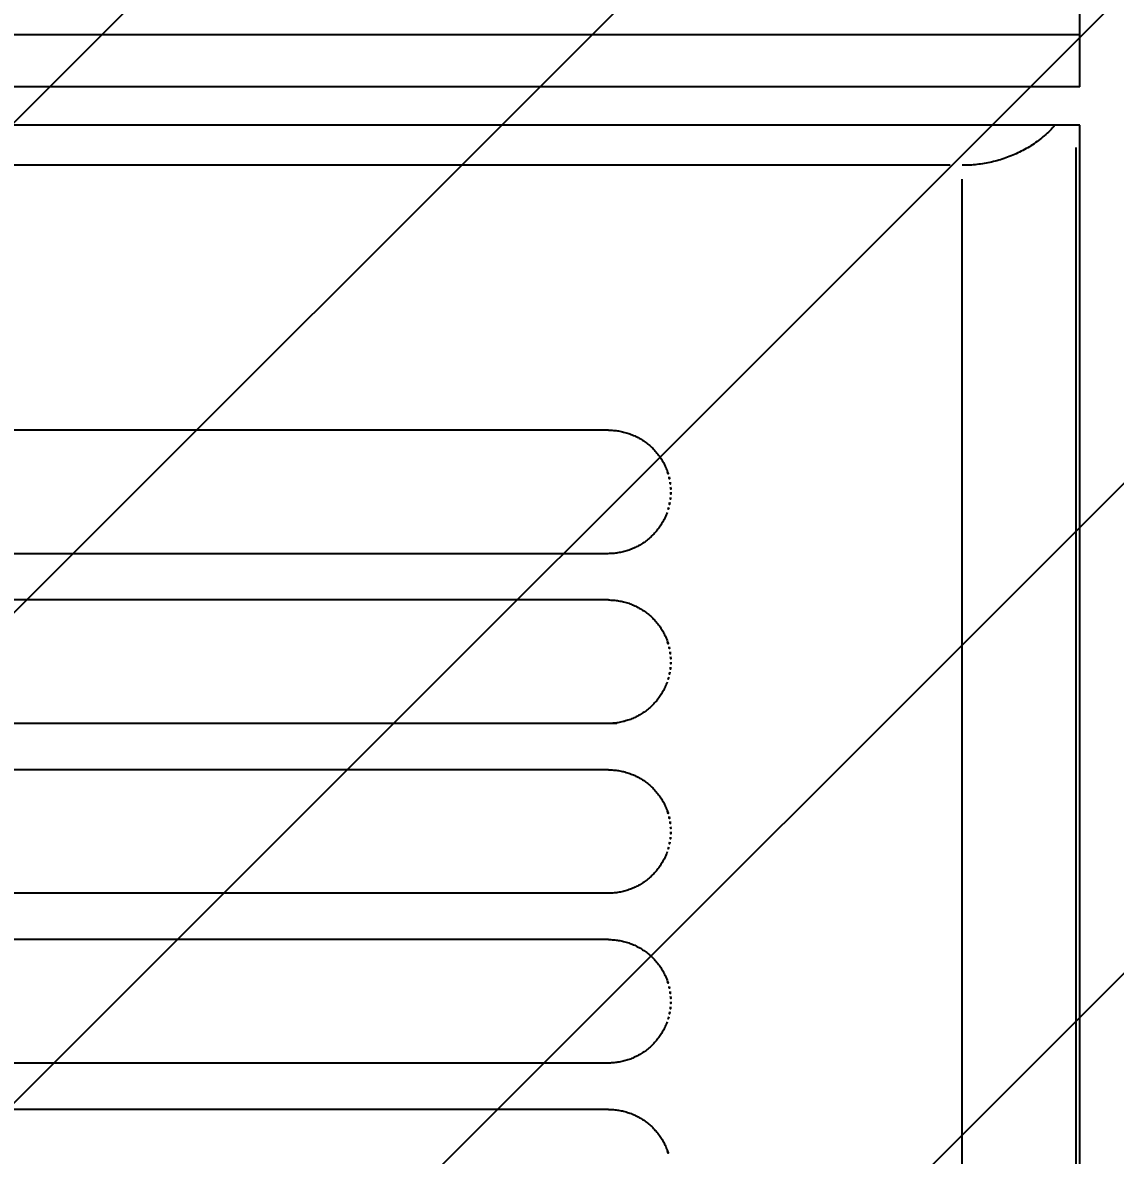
# Model space of a CAD drawing. Header units: metres. Extents: x 668617 to 675126, y 2286318 to 2293677.
# Drawn here: x 672213.0296 to 672213.4236, y 2287824.8578 to 2287825.2663 of the extents above; entities that cross this region are included whole.
import ezdxf

# ---------------------------------------------------------------- set-up
doc = ezdxf.new("R2010")
doc.units = ezdxf.units.M
doc.header["$MEASUREMENT"] = 0
doc.layers.add('DMTG_SECCIONES_VIALES', color=250, linetype='Continuous')
doc.styles.get("Standard").update_dxf_attribs({"font": 'arial.ttf'})
doc.dimstyles.get("Standard").update_dxf_attribs({"dimtxt": 0.18, "dimasz": 0.18, "dimexe": 0.18, "dimexo": 0.0625, "dimgap": 0.09, "dimtad": 0, "dimtih": 1, "dimtoh": 1, "dimdec": 4, "dimzin": 0, "dimdsep": 46, "dimtxsty": 'Standard', "dimcen": 0.09, "dimadec": 0, "dimazin": 0, "dimtfac": 1, "dimtdec": 4, "dimtofl": 0, "dimtmove": 0, "dimatfit": 3, "dimfxl": 1, "dimtolj": 1, "dimtzin": 0, "dimarcsym": 0})

# ---------------------------------------------------------------- blocks, each defined once
blk = doc.blocks.new('*D448')
at = {"layer": 'Defpoints', "color": 0, "transparency": 16777216}
for p in [(672216.3035499955, 2287827.593236725), (672208.0435499955, 2287822.546731033), (672216.3035499955, 2287822.546731033)]:
    blk.add_point(p, dxfattribs=at)
at = {"layer": 'DMTG_SECCIONES_VIALES', "color": 0, "lineweight": -2, "transparency": 16777216}
for p, q in [((672208.0435499955, 2287822.609231033), (672208.0435499955, 2287827.773236725)), ((672216.3035499955, 2287822.609231033), (672216.3035499955, 2287827.773236725)), ((672208.2235499956, 2287827.593236725), (672211.8497096135, 2287827.593236725)), ((672216.1235499955, 2287827.593236725), (672212.4973903776, 2287827.593236725))]:
    blk.add_line(p, q, dxfattribs=at)
at = {"layer": 'DMTG_SECCIONES_VIALES', "color": 0, "transparency": 16777216}
for points in [[(672208.2235499956, 2287827.623236725), (672208.2235499956, 2287827.563236725), (672208.0435499955, 2287827.593236725)], [(672216.1235499955, 2287827.623236725), (672216.1235499955, 2287827.563236725), (672216.3035499955, 2287827.593236725)]]:
    blk.add_solid(points, dxfattribs=at)
at = {"layer": 'DMTG_SECCIONES_VIALES', "color": 0, "transparency": 16777216, "insert": (672212.1735499955, 2287827.593236725), "char_height": 0.18, "attachment_point": 5}
blk.add_mtext('\\A1;8.26', dxfattribs=at)
blk = doc.blocks.new('veh contruccion')
at = {"color": 0}
for p, q in [((0.226462122298642, 1.780035321164846), (0.226462122298642, 1.94985351982227)), ((0.226462122298642, 1.793496988561074), (0.6581907822701965, 1.793496988561074)), ((0.226462122298642, 1.780035321164846), (0.6550330662639112, 1.780035321164846)), ((0.226462122298642, 1.089708787161555), (0.226462122298642, 1.76998685085529)), ((0.226462122298642, 1.76998685085529), (0.6541318737091046, 1.76998685085529)), ((0.2273859237972715, 1.095541940228756), (0.2273999413445722, 1.76422805107245)), ((0.2601616594050142, 1.759560208256417), (0.3964174818907509, 1.759560208256417)), ((0.3964174818907509, 1.759560208256417), (0.6535601688498787, 1.759560208256417)), ((0.2570762920244647, 1.466560487917235), (0.2570794572755517, 1.75598633693312)), ((0.3491608676382043, 1.690604282079505), (0.3964174818907509, 1.690604282079505)), ((0.3964174818907509, 1.690604282079505), (0.5820631479644476, 1.690604282079505)), ((0.3492846139317294, 1.658449388105467), (0.3964174818907509, 1.658449388105467)), ((0.3964174818907509, 1.658449388105467), (0.582323904464431, 1.658449388105467)), ((0.3491608676382043, 1.646391284024503), (0.3964174818907509, 1.646391284024503)), ((0.3964174818907509, 1.646391284024503), (0.5824159982346941, 1.646391284024503)), ((0.346939161960961, 1.614236390050465), (0.3964174818907509, 1.614236390050465)), ((0.3964174818907509, 1.614236390050465), (0.5826469109283039, 1.614236390050465)), ((0.3491608676382043, 1.602178285969501), (0.3964174818907509, 1.602178285969501)), ((0.3964174818907509, 1.602178285969501), (0.5827278509506755, 1.602178285969501)), ((0.3492846139317294, 1.570023241269197), (0.3964174818907509, 1.570023241269197)), ((0.3964174818907509, 1.570023241269197), (0.5829283169312589, 1.570023241269197)), ((0.3491608676382043, 1.557965137188006), (0.3964174818907509, 1.557965137188006)), ((0.3964174818907509, 1.557965137188006), (0.5829978017557664, 1.557965137188006)), ((0.3492846139317294, 1.525810243213954), (0.3964174818907509, 1.525810243213954)), ((0.3964174818907509, 1.525810243213954), (0.5831684239300898, 1.525810243213954)), ((0.3491608676382043, 1.51375213913299), (0.3964174818907509, 1.51375213913299)), ((0.3964174818907509, 1.51375213913299), (0.5832269057343069, 1.51375213913299))]:
    blk.add_line(p, q, dxfattribs=at)
for centre, radius, start, end in [((0.2534577284557713, 1.787740010526036), 0.02711465544528778, 220.9002462984524, 224.987523010243), ((0.2534577284557713, 1.787740010526036), 0.02711465544528778, 220.9002462984524, 224.987523010243), ((0.254065782324858, 1.788355856735393), 0.02798008285019056, 224.9991919757872, 228.9606859508531), ((0.254065782324858, 1.788355856735393), 0.02798008285019056, 224.9991919757872, 228.9606859508531), ((0.2546312504998127, 1.789003709905032), 0.02884000535591861, 228.9584126286811, 232.8014532823392), ((0.2546312504998127, 1.789003709905032), 0.02884000535591861, 228.9584126286811, 232.8014532823392), ((0.2550887221278231, 1.789605242212872), 0.02959573076790003, 232.8000533864871, 236.5450305464806), ((0.2550887221278231, 1.789605242212872), 0.02959573076790003, 232.8000533864871, 236.5450305464806), ((0.2555704557343574, 1.790332825481102), 0.03046833837292371, 236.5434950813601, 240.1812423662622), ((0.2555704557343574, 1.790332825481102), 0.03046833837292371, 236.5434950813601, 240.1812423662622), ((0.2559696366162711, 1.79103131721304), 0.03127284760306645, 240.1830748694551, 243.7271092703988), ((0.2559696366162711, 1.79103131721304), 0.03127284760306645, 240.1830748694551, 243.7271092703988), ((0.2562824924009988, 1.791659898896398), 0.03197497901201669, 243.7229937526259, 247.2260140714507), ((0.2562824924009988, 1.791659898896398), 0.03197497901201669, 243.7229937526259, 247.2260140714507), ((0.2565396960420117, 1.792276819159241), 0.03264336635244998, 247.2289210231541, 250.6242496742606), ((0.2565396960420117, 1.792276819159241), 0.03264336635244998, 247.2289210231541, 250.6242496742606), ((0.2567492093531314, 1.792866958170563), 0.03326959033818075, 250.6210438584534, 253.9522150554629), ((0.2567492093531314, 1.792866958170563), 0.03326959033818075, 250.6210438584534, 253.9522150554629), ((0.256893111005013, 1.793379956527943), 0.03380237811382061, 253.9581793527118, 257.2373368010973), ((0.256893111005013, 1.793379956527943), 0.03380237811382061, 253.9581793527118, 257.2373368010973), ((0.2569927087241126, 1.793807750626982), 0.03424160545773894, 257.2329331737596, 260.4694711753806), ((0.2569927087241126, 1.793807750626982), 0.03424160545773894, 257.2329331737596, 260.4694711753806), ((0.2570456166297959, 1.794120624298188), 0.03455892082435552, 260.468850815412, 263.6762883135645), ((0.2570456166297959, 1.794120624298188), 0.03455892082435552, 260.468850815412, 263.6762883135645), ((0.257067411825517, 1.794317925801494), 0.03475742248426401, 263.6764025845021, 266.8652798653943), ((0.257067411825517, 1.794317925801494), 0.03475742248426401, 263.6764025845021, 266.8652798653943), ((0.2570780280180429, 1.794508699100888), 0.0349484908678517, 266.8650043083283, 270.0020960693629), ((0.2570780280180429, 1.794508699100888), 0.0349484908678517, 266.8650043083283, 270.0020960693629), ((0.3491301629407531, 1.674181028144233), 0.01641947562603697, 103.9129378698504, 108.6872773720423), ((0.3491599258761084, 1.674066128434262), 0.01653816089622874, 99.2767585148563, 103.9173115395091), ((0.3491618899685704, 1.674035360129807), 0.01656884368191329, 94.63492039957774, 99.26630985026932), ((0.3491617960294775, 1.674061585159095), 0.0165426969464586, 90.00321549111223, 94.64193580222992), ((0.3489907124473461, 1.674411771483094), 0.01614858707265241, 127.5919489733703, 132.3445254834668), ((0.3490456805405415, 1.674342782994444), 0.01623678431480678, 122.8709047170747, 127.5971364384713), ((0.3490922655032023, 1.674265829680664), 0.0163267011725971, 118.0572915691936, 122.8616409505718), ((0.3490798668503317, 1.674292050795827), 0.01629772992366349, 113.3542792672867, 118.062184104906), ((0.3491349881555266, 1.674164393268711), 0.01643677956412056, 108.6846315528284, 113.3542788268111), ((0.3488348679863407, 1.674546379706612), 0.01594217924971007, 141.8831152171299, 146.6966278877709), ((0.3489369391173227, 1.67446505137957), 0.01607268541724995, 137.1052818638644, 141.8796213658173), ((0.3489774799331258, 1.674429270563323), 0.01612674023895166, 132.3516556819763, 137.110188387726), ((0.3488007090746237, 1.674560595777834), 0.01590549583000099, 151.4962872161786, 156.3102580503476), ((0.34885583961983, 1.674532168598262), 0.015967509743577, 146.6953276666628, 151.5010515423126), ((0.34872557233615, 1.674587943928486), 0.01582509489430364, 165.9897949695773, 170.8388152394277), ((0.3488229186393141, 1.674559548244687), 0.01592642034339777, 161.1573682385836, 165.975462547729), ((0.3487558705703009, 1.674583546055729), 0.0158552148960954, 156.3211026378443, 161.1611887593335), ((0.3487945933938477, 1.67458489508806), 0.01589414133310505, 175.6957687659895, 180.5241717482986), ((0.3486913554654052, 1.674592088115489), 0.01579065473430623, 170.8338935026655, 175.6936805472235), ((0.348662815482669, 1.674584688834031), 0.0157623670812891, 180.5278042168629, 185.3960672178711), ((0.3487771099073029, 1.674591220470163), 0.01587676980380836, 185.3807459428298, 190.2135014701897), ((0.3488279689972273, 1.674599326111377), 0.01592826027218041, 190.2097569970779, 194.9737877241083), ((0.3488440944557283, 1.674608468065017), 0.01594620093078726, 194.9905496769956, 199.8029169370223), ((0.3489044363382732, 1.674627583343522), 0.01600945058092937, 199.794119689706, 204.5872440210389), ((0.3489649564066326, 1.67465359106194), 0.01607530454161604, 204.5817853459407, 209.3558957643579), ((0.3489630119725575, 1.6746567517567), 0.01607515969404774, 209.3691121929056, 214.1425353601509), ((0.3490598922306276, 1.67471983387594), 0.01619074725828446, 214.1348743571066, 218.8748512013614), ((0.3491204509491013, 1.67476922630388), 0.01626889310434496, 218.8764183357516, 223.5937157087162), ((0.3491148856497261, 1.67476415279566), 0.01626136406364368, 223.5942901035711, 228.3125038200126), ((0.3492037392966836, 1.674859788712808), 0.01639187726773577, 228.3028912112053, 232.9858255729428), ((0.3491821274416793, 1.674836456600772), 0.01636023659526439, 232.9970693630519, 237.6868763440594), ((0.349257604352772, 1.674952600344525), 0.0164987402158842, 237.6809576005632, 242.3334232491816), ((0.3492475296218913, 1.674934836551017), 0.01647832951169185, 242.3357690369468, 246.9921291921145), ((0.3492799105544577, 1.675007542928597), 0.01655790857289104, 246.9873289270164, 251.6228419876962), ((0.3492791987927717, 1.675013912510693), 0.01656372913740538, 251.6321248783661, 256.2644306873471), ((0.3492873480470848, 1.675037207253425), 0.01658829283530007, 256.2561926874617, 260.8836876142017), ((0.349280548632521, 1.675015872664389), 0.0165661507707173, 260.8952161653717, 265.5268347053949), ((0.3492863330089335, 1.675054443554245), 0.01660505553775889, 265.5173163935079, 269.9940683205646), ((0.3491232409654117, 1.62999339933269), 0.01639336884404179, 103.911159327921, 108.6926004192198), ((0.3491598505132174, 1.629851421148089), 0.01653998438309381, 99.27546222630585, 103.9160152513162), ((0.3491571393438448, 1.629861481182061), 0.0165296189298792, 94.62942225627818, 99.27180799419274), ((0.3491610932305207, 1.629820034283227), 0.01657124974280671, 90.0007799946786, 94.63148217637617), ((0.3489907124473461, 1.630198924154342), 0.01614858707265241, 127.5919489733703, 132.3445254834668), ((0.3490456805405415, 1.630129935665693), 0.01623678431480678, 122.8709047170747, 127.5971364384713), ((0.3490778587850514, 1.630074354257971), 0.01630093187451736, 118.0481868168375, 122.8598668307438), ((0.3490974601855328, 1.630042509926923), 0.01633825318470247, 113.3601209771199, 118.0563423949637), ((0.349140311410963, 1.629942430185451), 0.01644712037337015, 108.6920251753431, 113.3589233930044), ((0.3488126688769739, 1.630350701175928), 0.0159141162862411, 141.8824124780049, 146.7048593402386), ((0.3489369391173227, 1.630252204050834), 0.01607268541724995, 137.1052818638644, 141.8796213658173), ((0.3489774799331258, 1.630216423234572), 0.01612674023895166, 132.3516556819763, 137.110188387726), ((0.3487853322203023, 1.630354327677665), 0.01588877128635875, 151.4911526085062, 156.3097050812508), ((0.3488898953586954, 1.630298787142479), 0.016007164683861, 146.7012838145926, 151.4950953943086), ((0.34872557233615, 1.630375096599735), 0.01582509489430364, 165.9897949695773, 170.8388152394277), ((0.3488221921542731, 1.630346915194906), 0.01592566358568463, 161.1572536976201, 165.9755770886338), ((0.3487558705703009, 1.630370698726992), 0.0158552148960954, 156.3211026378443, 161.1611887593335), ((0.3487938395264223, 1.630372072636348), 0.01589338772482356, 175.6956542252876, 180.524286288989), ((0.3486913554654052, 1.630379240786738), 0.01579065473430623, 170.8338935026655, 175.6936805472235), ((0.348662815482669, 1.630371841505294), 0.0157623670812891, 180.5278042168629, 185.3960672178711), ((0.3487845719473057, 1.63037939493212), 0.0158842947828533, 185.3818913492094, 190.2123560638477), ((0.3488252951333948, 1.630385401569967), 0.01592543782013226, 190.2076479698644, 194.9730532014806), ((0.348832510095292, 1.630391840415896), 0.01593407198185842, 194.9887170179598, 199.8047495901076), ((0.3489243062344372, 1.630422690274557), 0.01603089118350113, 199.7973268557408, 204.584036862284), ((0.3489661519085416, 1.630441975519801), 0.01607696682516448, 204.5844934906877, 209.358832992758), ((0.3489808269196715, 1.630452772582601), 0.01609505078148904, 209.3667199070784, 214.133957810626), ((0.3490384604312453, 1.630489061426445), 0.01616311855852979, 214.1257955025664, 218.8735612345044), ((0.3491126544752774, 1.630551138379062), 0.01625984088981797, 218.879778825713, 223.6000543160495), ((0.3491253278440922, 1.63056179963661), 0.01627637082938278, 223.5964664213026, 228.3103275024866), ((0.3492019715488937, 1.63064855842282), 0.01639213406384465, 228.3119653942842, 232.9948997556437), ((0.3491817482351394, 1.630620960699559), 0.01635792289530341, 232.9932860470479, 237.6833221148158), ((0.3492594595482501, 1.630739526926163), 0.01649966845520644, 237.6753734486497, 242.3278390978978), ((0.3492475296190491, 1.630721687769622), 0.01647832951048821, 242.3357690457134, 246.9921292012294), ((0.3492799859211004, 1.630796256151669), 0.01655965187252442, 246.9896074967582, 251.6251205571447), ((0.3492793495167348, 1.630800763706745), 0.01656372911488935, 251.6321248660732, 256.2644306753376), ((0.3492855581925483, 1.630822268623589), 0.01658609325354831, 256.2612354309976, 260.8887303581857), ((0.3492824875502833, 1.630804662795498), 0.0165682233224401, 260.8895740692732, 265.521192609751), ((0.3492845134692857, 1.630840291315863), 0.01660390126571105, 265.5238238387778, 270.0003466701343), ((0.3491232409681402, 1.585780401277574), 0.01639336884481122, 103.9111593366246, 108.6926004281381), ((0.3491579905501681, 1.585638347729954), 0.01653961031484311, 99.2691453505199, 103.909698375275), ((0.3491571393410027, 1.58564833240068), 0.0165296189295379, 94.62942224652127, 99.27180798435205), ((0.3491629903914486, 1.585606141460232), 0.01657214464522317, 90.00733911067084, 94.63781220310925), ((0.3489888963742374, 1.58598585073598), 0.01614741955080434, 127.5870060678372, 132.3395825777315), ((0.3490456805405415, 1.585916786884198), 0.01623678431480678, 122.8709047170747, 127.5971364384713), ((0.3490796525249493, 1.585861280839609), 0.01630184190147457, 118.0536262528024, 122.8653062664676), ((0.349097460188375, 1.585829511871808), 0.01633825318591324, 113.3601209862371, 118.0563424037692), ((0.3491403114081209, 1.585729432130336), 0.01644712037236236, 108.6920251664247, 113.3589233838234), ((0.3488108791438549, 1.586137627757665), 0.01591266173592863, 141.878648115406, 146.7010949779069), ((0.348938746902661, 1.586039130632471), 0.0160740611501483, 137.1094710754728, 141.8838105777065), ((0.3489774799331258, 1.586003425179342), 0.01612674023895166, 132.3516556819763, 137.110188387726), ((0.3487558705729157, 1.586157700671862), 0.01585521489861698, 156.321102641332, 161.1611887628941), ((0.3487846536997381, 1.586141662020125), 0.01588801638950664, 151.4910380674887, 156.3098196221133), ((0.3488898953586954, 1.586085789087477), 0.016007164683861, 146.7012838145926, 151.4950953943086), ((0.3487255723334215, 1.586161947818354), 0.01582509489166004, 165.9897949675338, 170.8388152375076), ((0.3488239834181854, 1.586133841776544), 0.01592738320139109, 161.1590782674521, 165.9774016583897), ((0.3487920520912553, 1.586158999217972), 0.01589159967500173, 175.6954414906155, 180.5240735543699), ((0.3486913554681337, 1.586166092005357), 0.01579065473698262, 170.8338935037853, 175.6936805483544), ((0.348664588346935, 1.586158768087031), 0.01576413917634496, 180.5274709597771, 185.3957339607243), ((0.3487845719500342, 1.586166246150739), 0.01588429478554105, 185.3818913479187, 190.2123560624576), ((0.3488227366992191, 1.586172161232852), 0.01592290366001502, 190.2089552027738, 194.9745895182888), ((0.3488343022094682, 1.586178766997634), 0.01593578364051952, 194.9867888272552, 199.8028213995178), ((0.3489225031265164, 1.586209616856422), 0.0160292201848917, 199.7997632453446, 204.5864732518471), ((0.3489661519085416, 1.586228977464799), 0.01607696682516448, 204.5844934906877, 209.358832992758), ((0.3489604631570842, 1.586227172880584), 0.01607112399981521, 209.3631691027618, 214.1375086049129), ((0.3490598922306276, 1.586293687039444), 0.01619074725828446, 214.1348743571066, 218.8748512013614), ((0.3491204509491013, 1.586343079467383), 0.01626889310434496, 218.8764183357516, 223.5937157087162), ((0.3491148856497261, 1.586338005959163), 0.01626136406364368, 223.5942901035711, 228.3125038200126), ((0.3492038146605978, 1.586435485004685), 0.01639330365281693, 228.3069796190788, 232.9899139809339), ((0.3491817482351394, 1.586407811918292), 0.01635792289530341, 232.9932860470479, 237.6833221148158), ((0.349257604352772, 1.586526453508029), 0.0164987402158842, 237.6809576005632, 242.3334232491816), ((0.3492475296190491, 1.58650868971462), 0.01647832951048821, 242.3357690457134, 246.9921292012294), ((0.3492799859211004, 1.586583258096667), 0.01655965187252442, 246.9896074967582, 251.6251205571447), ((0.3492703049229817, 1.586556330522967), 0.01653104546451867, 251.6275430704969, 256.2690124522788), ((0.3492882521617844, 1.586631918973083), 0.01660873369204717, 256.2707636112923, 260.8918440230627), ((0.3492861798031868, 1.586622804370421), 0.01659940597229091, 260.8939267639356, 265.5168398953318), ((0.3492872699137592, 1.586599313335), 0.01657607227860741, 265.5067365200704, 269.9908195043025), ((0.3491232409654117, 1.541567252496193), 0.01639336884404179, 103.911159327921, 108.6926004192198), ((0.3491598505132174, 1.541425274311578), 0.01653998438309381, 99.27546222630585, 103.9160152513162), ((0.3491571393438448, 1.541435334345564), 0.0165296189298792, 94.62942225627818, 99.27180799419274), ((0.3491610932305207, 1.541393887446731), 0.01657124974280671, 90.0007799946786, 94.63148217637617), ((0.3489907124473461, 1.541772777317846), 0.01614858707265241, 127.5919489733703, 132.3445254834668), ((0.3490456805405415, 1.541703788829196), 0.01623678431480678, 122.8709047170747, 127.5971364384713), ((0.3490778587850514, 1.541648207421474), 0.01630093187451736, 118.0481868168375, 122.8598668307438), ((0.3490974601855328, 1.541616363090426), 0.01633825318470247, 113.3601209771199, 118.0563423949637), ((0.349140311410963, 1.541516283348955), 0.01644712037337015, 108.6920251753431, 113.3589233930044), ((0.3488108791465834, 1.54192462970255), 0.01591266173813429, 141.878648121376, 146.7010949836784), ((0.3489369391173227, 1.541826057214337), 0.01607268541724995, 137.1052818638644, 141.8796213658173), ((0.3489774799331258, 1.541790276398075), 0.01612674023895166, 132.3516556819763, 137.110188387726), ((0.3487558705703009, 1.541944551890481), 0.0158552148960954, 156.3211026378443, 161.1611887593335), ((0.3487846536997381, 1.541928513238631), 0.01588801638950664, 151.4910380674887, 156.3098196221133), ((0.3488916957924744, 1.541872715669115), 0.01600871092321875, 146.7045960546988, 151.4984076346206), ((0.34872557233615, 1.541948949763238), 0.01582509489430364, 165.9897949695773, 170.8388152394277), ((0.3488221921542731, 1.541920768358409), 0.01592566358568463, 161.1572536976201, 165.9755770886338), ((0.3487938395264223, 1.541945925799837), 0.01589338772482356, 175.6956542252876, 180.524286288989), ((0.3486913554654052, 1.541953093950241), 0.01579065473430623, 170.8338935026655, 175.6936805472235), ((0.348662815482669, 1.541945694668783), 0.0157623670812891, 180.5278042168629, 185.3960672178711), ((0.3487845719473057, 1.541953248095624), 0.0158842947828533, 185.3818913492094, 190.2123560638477), ((0.3488245477906844, 1.541959087814718), 0.01592467272570649, 190.2075334279295, 194.9731677434712), ((0.348832510095292, 1.541965693579385), 0.01593407198185842, 194.9887170179598, 199.8047495901076), ((0.3489243062344372, 1.54199654343806), 0.01603089118350113, 199.7973268557408, 204.584036862284), ((0.3489661519085416, 1.542015828683304), 0.01607696682516448, 204.5844934906877, 209.358832992758), ((0.3489604631543557, 1.542014024099203), 0.01607112399748101, 209.363169107916, 214.1375086099194), ((0.3490598922306276, 1.542080538258176), 0.01619074725828446, 214.1348743571066, 218.8748512013614), ((0.3491204509518298, 1.542129930686002), 0.01626889310643334, 218.8764183294007, 223.593715702187), ((0.3491148856497261, 1.542124857177669), 0.01626136406364368, 223.5942901035711, 228.3125038200126), ((0.3492019715461652, 1.542222411586437), 0.01639213406207035, 228.3119654015501, 232.9948997635481), ((0.3491817482351394, 1.542194813863276), 0.01635792289530341, 232.9932860470479, 237.6833221148158), ((0.3492594595510923, 1.542313380089766), 0.01649966845661455, 237.6753734402009, 242.3278390891677), ((0.3492475296190491, 1.542295540933125), 0.01647832951048821, 242.3357690457134, 246.9921292012294), ((0.3492781239307874, 1.542370184678418), 0.01655899348271457, 246.9956394842221, 251.6311525453399), ((0.3492812127976208, 1.54237469223348), 0.01656424483956945, 251.6259259853897, 256.2582317941026), ((0.3492855581925483, 1.542396121787093), 0.01658609325354831, 256.2612354309976, 260.8887303581857), ((0.349280623995412, 1.542378591322134), 0.01656800276730059, 260.8959786182796, 265.5275971579603), ((0.3492864416589896, 1.542414219842499), 0.01660397672913416, 265.5171701827273, 269.9936930138235), ((0.3491338508277408, 1.497317825243201), 0.01643113412438019, 103.9166573431168, 108.6871024215208), ((0.3491588657806801, 1.497216924585032), 0.01653508935764699, 99.27477495891911, 103.9167025183577), ((0.349156744471145, 1.497225424599122), 0.01652635859201377, 94.62896406832813, 99.27226616273107), ((0.3491629571573753, 1.497180814028482), 0.01657132523625272, 90.00722456553484, 94.63792674744431), ((0.3489888963742374, 1.497559703899711), 0.01614741955080434, 127.5870060678372, 132.3395825777315), ((0.349045680537813, 1.497490640047815), 0.01623678431320871, 122.8709047093029, 127.5971364303729), ((0.3490859542097837, 1.497424418542451), 0.01631426205590985, 118.0554589185359, 122.8634736173874), ((0.3490871005802205, 1.497424882793339), 0.01631439157200456, 113.3566846759553, 118.0597786964456), ((0.3491349881526844, 1.497312250322082), 0.01643677956311426, 108.6846315433044, 113.3542788176304), ((0.3488416501731422, 1.497689361444273), 0.01595052453547062, 141.8843751632876, 146.6953679306166), ((0.3489305397537805, 1.497619994195603), 0.01606327686794825, 137.1078674905798, 141.8854141629682), ((0.3489774799358543, 1.497577278342959), 0.01612674024088854, 132.3516556884377, 137.1101883944927), ((0.3487558705729157, 1.497731553835365), 0.01585521489861698, 156.321102641332, 161.1611887628941), ((0.3487921209746787, 1.497711857072673), 0.01589632420745121, 151.4922980179752, 156.3085596718996), ((0.3488597605104928, 1.497677678878816), 0.01597207527028202, 146.696014913765, 151.5003642950025), ((0.3488239834181854, 1.497707694940047), 0.01592738320139109, 161.1590782674521, 165.9774016583897)]:
    blk.add_arc(centre, radius, start, end, dxfattribs=at)

msp = doc.modelspace()

# ---------------------------------------------------------------- hatches: boundary and pattern name
at = {"layer": 'DMTG_SECCIONES_VIALES'}
h = msp.add_hatch(dxfattribs=at)
h.set_pattern_fill('ANSI31', color=51)
h.set_pattern_definition([(45, (672091.9349003828, 2287769.899627812), (-0.08838834764831845, 0.08838834764831845), [])])
h.paths.add_polyline_path([(672208.0435499955, 2287827.326027126), (672208.0435499955, 2287822.546731033), (672210.9435499955, 2287822.546731033), (672210.9435499955, 2287822.796731033), (672216.1235499955, 2287822.796731033), (672216.1235499955, 2287827.326027126)])

# ---------------------------------------------------------------- block references
at = {"layer": 'DMTG_SECCIONES_VIALES', "xscale": -1.385324631642285, "yscale": 1.385324631642285, "zscale": 1.385324631642285}
msp.add_blockref('veh contruccion', (672213.7245175533, 2287822.777290196), dxfattribs=at)

# ---------------------------------------------------------------- dimensions: what is measured, and where the dimension line sits
at = {"layer": 'DMTG_SECCIONES_VIALES'}
dim = msp.add_linear_dim(base=(672216.3035499955, 2287827.593236725), p1=(672208.0435499955, 2287822.546731033), p2=(672216.3035499955, 2287822.546731033), dimstyle='Standard', override={"dimdec": 2}, dxfattribs=at)
dim.commit()
dim.dimension.update_dxf_attribs({"geometry": '*D448', "text_midpoint": (672212.1735499955, 2287827.593236725)})

doc.saveas('drawing.dxf')
